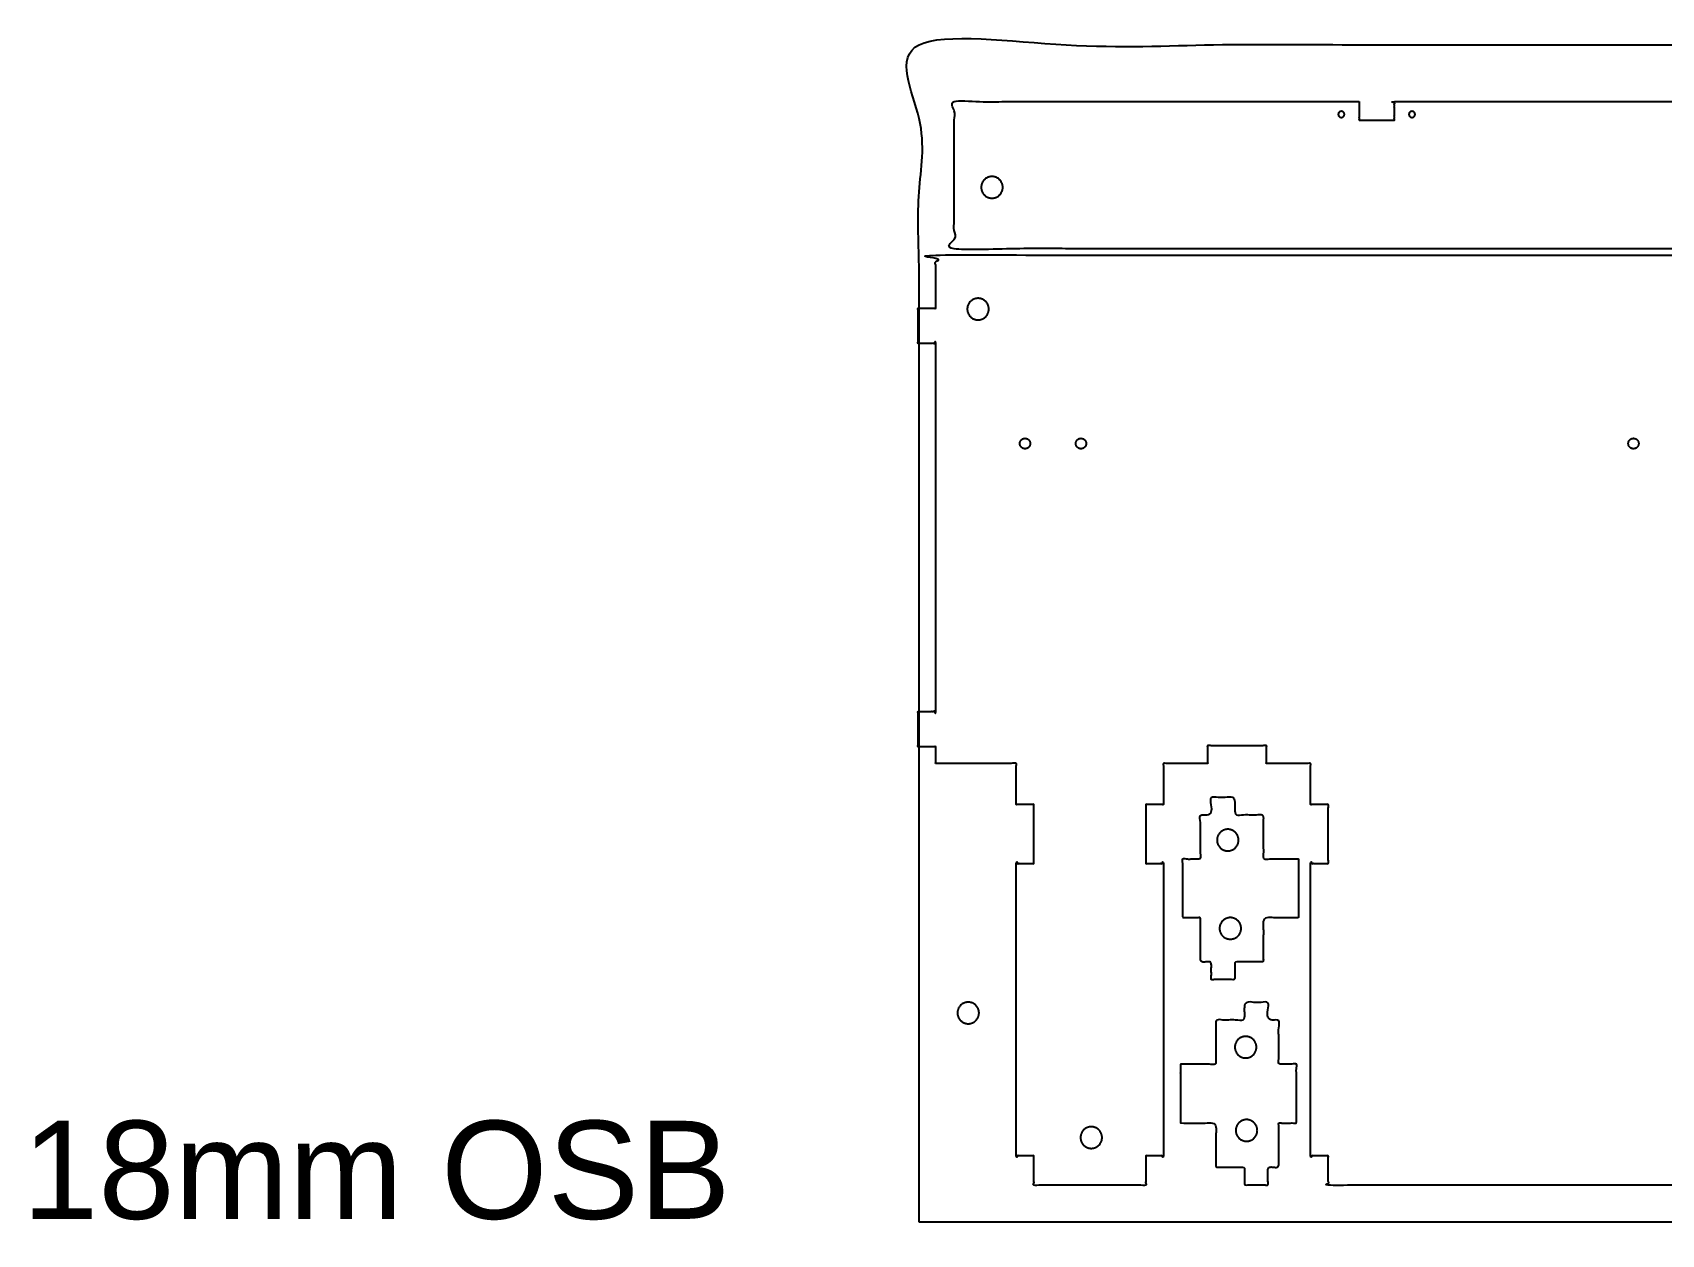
# Model space of a CAD drawing. Header units: millimetres. Extents: x 6487 to 10322, y -5927 to 6935.
# Drawn here: x 6893 to 8553, y 251 to 1476 of the extents above; entities that cross this region are included whole.
import ezdxf

# ---------------------------------------------------------------- set-up
doc = ezdxf.new("R2010")
doc.units = ezdxf.units.MM
doc.header["$MEASUREMENT"] = 0
doc.layers.add('Make2D$Annotation', color=18, linetype='Continuous', true_color=0x000000)
doc.layers.add('Make2D$visible$lines', color=18, linetype='Continuous', true_color=0x000000)

msp = doc.modelspace()

# ---------------------------------------------------------------- linework, layer by layer
at = {"layer": 'Make2D$visible$lines'}
for points, knots in [([(7796.2, 263.5), (8996.2, 263.5), (10196.2, 263.5), (10196.2, 863.5), (10196.2, 1463.5), (8996.2, 1463.5), (7796.2, 1463.5), (7796.2, 863.5), (7796.2, 263.5)], [0, 0, 0, 2400, 2400, 3600, 3600, 6000, 6000, 7200, 7200, 7200]), ([(8244.5, 1405.6), (8038.3, 1405.6), (7832, 1405.6), (7832, 1330.6), (7832, 1255.6), (8331, 1255.6), (8830, 1255.6), (8830, 1330.6), (8830, 1405.6), (8794, 1405.6), (8758, 1405.6), (8758, 1396.1), (8758, 1386.6), (8740, 1386.6), (8722, 1386.6), (8722, 1396.1), (8722, 1405.6), (8501.3, 1405.6), (8280.5, 1405.6), (8280.5, 1396.1), (8280.5, 1386.6), (8262.5, 1386.6), (8244.5, 1386.6), (8244.5, 1396.1), (8244.5, 1405.6)], [661.5, 661.5, 661.5, 1074, 1074, 1224.00005, 1224.00005, 2222.00005, 2222.00005, 2372.000099, 2372.000099, 2444.000099, 2444.000099, 2463.000099, 2463.000099, 2499.000099, 2499.000099, 2518.000099, 2518.000099, 2959.500099, 2959.500099, 2978.500099, 2978.500099, 3014.500099, 3014.500099, 3033.500099, 3033.500099, 3033.500099]), ([(8657.2, 373.1), (8666.2, 373.1), (8675.2, 373.1), (8675.2, 355.1), (8675.2, 337.1), (8666.2, 337.1), (8657.2, 337.1), (8657.2, 319.1), (8657.2, 301.1), (8435.2, 301.1), (8213.2, 301.1), (8213.2, 316.1), (8213.2, 331.1), (8204.2, 331.1), (8195.2, 331.1), (8195.2, 480.1), (8195.2, 629.1), (8204.2, 629.1), (8213.2, 629.1), (8213.2, 659.1), (8213.2, 689.1), (8204.2, 689.1), (8195.2, 689.1), (8195.2, 710.1), (8195.2, 731.1), (8172.7, 731.1), (8150.2, 731.1), (8150.2, 740.1), (8150.2, 749.1), (8120.2, 749.1), (8090.2, 749.1), (8090.2, 740.1), (8090.2, 731.1), (8067.7, 731.1), (8045.2, 731.1), (8045.2, 710.1), (8045.2, 689.1), (8036.2, 689.1), (8027.2, 689.1), (8027.2, 659.1), (8027.2, 629.1), (8036.2, 629.1), (8045.2, 629.1), (8045.2, 480.1), (8045.2, 331.1), (8036.2, 331.1), (8027.2, 331.1), (8027.2, 316.1), (8027.2, 301.1), (7970.2, 301.1), (7913.2, 301.1), (7913.2, 316.1), (7913.2, 331.1), (7904.2, 331.1), (7895.2, 331.1), (7895.2, 480.1), (7895.2, 629.1), (7904.2, 629.1), (7913.2, 629.1), (7913.2, 659.1), (7913.2, 689.1), (7904.2, 689.1), (7895.2, 689.1), (7895.2, 710.1), (7895.2, 731.1), (7854.2, 731.1), (7813.2, 731.1), (7813.2, 739.6), (7813.2, 748.1), (7804.2, 748.1), (7795.2, 748.1), (7795.2, 766.1), (7795.2, 784.1), (7804.2, 784.1), (7813.2, 784.1), (7813.2, 971.6), (7813.2, 1159.1), (7804.2, 1159.1), (7795.2, 1159.1), (7795.2, 1177.1), (7795.2, 1195.1), (7804.2, 1195.1), (7813.2, 1195.1), (7813.2, 1222.1), (7813.2, 1249.1), (8852.2, 1249.1), (9891.2, 1249.1), (9891.2, 1240.1), (9891.2, 1231.1), (10043.2, 1231.1), (10195.2, 1231.1), (10195.2, 1165.6), (10195.2, 1100.1), (9426.2, 1100.1), (8657.2, 1100.1), (8657.2, 1072.6), (8657.2, 1045.1), (8666.2, 1045.1), (8675.2, 1045.1), (8675.2, 1027.1), (8675.2, 1009.1), (8666.2, 1009.1), (8657.2, 1009.1), (8657.2, 859.1), (8657.2, 709.1), (8666.2, 709.1), (8675.2, 709.1), (8675.2, 691.1), (8675.2, 673.1), (8666.2, 673.1), (8657.2, 673.1)], [0, 0, 0, 18, 18, 54, 54, 72, 72, 108, 108, 552, 552, 581.999893, 581.999893, 599.999893, 599.999893, 898.000083, 898.000083, 916.000083, 916.000083, 975.999975, 975.999975, 993.999975, 993.999975, 1035.999975, 1035.999975, 1081.000029, 1081.000029, 1099.000029, 1099.000029, 1158.999921, 1158.999921, 1176.999921, 1176.999921, 1221.999975, 1221.999975, 1263.999975, 1263.999975, 1281.999975, 1281.999975, 1341.999867, 1341.999867, 1359.999867, 1359.999867, 1658.000057, 1658.000057, 1676.000057, 1676.000057, 1705.999951, 1705.999951, 1819.999951, 1819.999951, 1849.999851, 1849.999851, 1867.999851, 1867.999851, 2166.000042, 2166.000042, 2184.000042, 2184.000042, 2243.999934, 2243.999934, 2261.999934, 2261.999934, 2303.9999, 2303.9999, 2385.9999, 2385.9999, 2402.999965, 2402.999965, 2420.999965, 2420.999965, 2456.999965, 2456.999965, 2474.999965, 2474.999965, 2849.999996, 2849.999996, 2867.999996, 2867.999996, 2903.999996, 2903.999996, 2921.999996, 2921.999996, 2975.999983, 2975.999983, 5053.999983, 5053.999983, 5071.999983, 5071.999983, 5375.999983, 5375.999983, 5507.000033, 5507.000033, 7045.000033, 7045.000033, 7100.000033, 7100.000033, 7118.000033, 7118.000033, 7154.000033, 7154.000033, 7172.000033, 7172.000033, 7472.00002, 7472.00002, 7490.00002, 7490.00002, 7526.00002, 7526.00002, 7544.00002, 7544.00002, 7544.00002]), ([(8183, 633.7), (8165, 633.7), (8147, 633.7), (8147, 656.2), (8147, 678.7), (8132.5, 678.7), (8118, 678.7), (8118, 687.7), (8118, 696.7), (8106, 696.7), (8094, 696.7), (8094, 687.7), (8094, 678.7), (8088.5, 678.7), (8083, 678.7), (8083, 656.2), (8083, 633.7), (8074, 633.7), (8065, 633.7), (8065, 603.7), (8065, 573.7), (8074, 573.7), (8083, 573.7), (8083, 551.2), (8083, 528.7), (8088.5, 528.7), (8094, 528.7), (8094, 519.7), (8094, 510.7), (8106, 510.7), (8118, 510.7), (8118, 519.7), (8118, 528.7), (8132.5, 528.7), (8147, 528.7), (8147, 551.2), (8147, 573.7), (8165, 573.7), (8183, 573.7), (8183, 574.3), (8183, 574.9), (8183, 589.3), (8183, 603.7), (8183, 618.1), (8183, 632.5), (8183, 633.1), (8183, 633.7)], [1216.999981, 1216.999981, 1216.999981, 1252.999981, 1252.999981, 1298.000035, 1298.000035, 1327.000742, 1327.000742, 1345.00065, 1345.00065, 1368.999173, 1368.999173, 1386.999064, 1386.999064, 1397.999766, 1397.999766, 1442.999824, 1442.999824, 1460.999876, 1460.999876, 1520.999768, 1520.999768, 1538.999872, 1538.999872, 1583.999926, 1583.999926, 1595.000623, 1595.000623, 1613.000623, 1613.000623, 1636.999146, 1636.999146, 1654.999146, 1654.999146, 1683.999852, 1683.999852, 1728.999906, 1728.999906, 1764.999906, 1764.999906, 1782.999956, 1782.999956, 2282.999931, 2282.999931, 2782.999906, 2782.999906, 2800.999906, 2800.999906, 2800.999906]), ([(8062.7, 424.5), (8080.7, 424.5), (8098.7, 424.5), (8098.7, 447), (8098.7, 469.5), (8113.2, 469.5), (8127.7, 469.5), (8127.7, 478.5), (8127.7, 487.5), (8139.7, 487.5), (8151.7, 487.5), (8151.7, 478.5), (8151.7, 469.5), (8157.2, 469.5), (8162.7, 469.5), (8162.7, 447), (8162.7, 424.5), (8171.7, 424.5), (8180.7, 424.5), (8180.7, 394.5), (8180.7, 364.5), (8171.7, 364.5), (8162.7, 364.5), (8162.7, 342), (8162.7, 319.5), (8157.2, 319.5), (8151.7, 319.5), (8151.7, 310.5), (8151.7, 301.5), (8139.7, 301.5), (8127.7, 301.5), (8127.7, 310.5), (8127.7, 319.5), (8113.2, 319.5), (8098.7, 319.5), (8098.7, 342), (8098.7, 364.5), (8080.7, 364.5), (8062.7, 364.5), (8062.7, 365.1), (8062.7, 365.7), (8062.7, 380.1), (8062.7, 394.5), (8062.7, 408.9), (8062.7, 423.3), (8062.7, 423.9), (8062.7, 424.5)], [1358.000082, 1358.000082, 1358.000082, 1394.000082, 1394.000082, 1439.000136, 1439.000136, 1468.000843, 1468.000843, 1486.000752, 1486.000752, 1509.999275, 1509.999275, 1527.999167, 1527.999167, 1538.999868, 1538.999868, 1583.999926, 1583.999926, 1601.999978, 1601.999978, 1661.99987, 1661.99987, 1679.999974, 1679.999974, 1725.000028, 1725.000028, 1736.000725, 1736.000725, 1754.000725, 1754.000725, 1777.999248, 1777.999248, 1795.999248, 1795.999248, 1824.999954, 1824.999954, 1870.000008, 1870.000008, 1906.000008, 1906.000008, 1924.000058, 1924.000058, 2424.000033, 2424.000033, 2924.000008, 2924.000008, 2942.000008, 2942.000008, 2942.000008])]:
    msp.add_open_spline(points, degree=2, knots=knots, dxfattribs=at)
for points, weights, knots in [([(8226.5, 1395.7), (8229.6, 1395.7), (8229.6, 1392.6), (8229.6, 1389.5), (8226.5, 1389.5), (8223.4, 1389.5), (8223.4, 1392.6), (8223.4, 1395.7), (8226.5, 1395.7)], [1, 0.707106781186, 1, 0.707106781186, 1, 0.707106781188, 1, 0.707106781185, 1], [0, 0, 0, 4.869469, 4.869469, 9.738937, 9.738937, 14.608406, 14.608406, 19.477874, 19.477874, 19.477874]), ([(8298.5, 1395.7), (8301.6, 1395.7), (8301.6, 1392.6), (8301.6, 1389.5), (8298.5, 1389.5), (8295.4, 1389.5), (8295.4, 1392.6), (8295.4, 1395.7), (8298.5, 1395.7)], [1, 0.707106781186, 1, 0.707106781186, 1, 0.707106781186, 1, 0.707106781185, 1], [0, 0, 0, 4.869469, 4.869469, 9.738937, 9.738937, 14.608406, 14.608406, 19.477874, 19.477874, 19.477874]), ([(7881.5, 1318.2), (7881.5, 1307.2), (7870.5, 1307.2), (7859.5, 1307.2), (7859.5, 1318.2), (7859.5, 1329.2), (7870.5, 1329.2), (7881.5, 1329.2), (7881.5, 1318.2)], [1, 0.707106781187, 1, 0.707106781187, 1, 0.707106781187, 1, 0.707106781187, 1], [0, 0, 0, 17.27876, 17.27876, 34.557519, 34.557519, 51.836279, 51.836279, 69.115038, 69.115038, 69.115038]), ([(7867.3, 1194.1), (7867.3, 1183.1), (7856.3, 1183.1), (7845.3, 1183.1), (7845.3, 1194.1), (7845.3, 1205.1), (7856.3, 1205.1), (7867.3, 1205.1), (7867.3, 1194.1)], [1, 0.707106781187, 1, 0.707106781187, 1, 0.707106781187, 1, 0.707106781187, 1], [0, 0, 0, 17.27876, 17.27876, 34.557519, 34.557519, 51.836279, 51.836279, 69.115038, 69.115038, 69.115038]), ([(7904.2, 1062.4), (7898.9, 1062.4), (7898.9, 1057.1), (7898.9, 1051.8), (7904.2, 1051.8), (7909.5, 1051.8), (7909.5, 1057.1), (7909.5, 1062.4), (7904.2, 1062.4)], [1, 0.707106781187, 1, 0.707106781185, 1, 0.707106781186, 1, 0.707106781186, 1], [0, 0, 0, 8.325221, 8.325221, 16.650441, 16.650441, 24.975662, 24.975662, 33.300882, 33.300882, 33.300882]), ([(7961.2, 1062.4), (7955.9, 1062.4), (7955.9, 1057.1), (7955.9, 1051.8), (7961.2, 1051.8), (7966.5, 1051.8), (7966.5, 1057.1), (7966.5, 1062.4), (7961.2, 1062.4)], [1, 0.707106781187, 1, 0.707106781185, 1, 0.707106781186, 1, 0.707106781186, 1], [0, 0, 0, 8.325221, 8.325221, 16.650441, 16.650441, 24.975662, 24.975662, 33.300882, 33.300882, 33.300882]), ([(8524.2, 1062.4), (8518.9, 1062.4), (8518.9, 1057.1), (8518.9, 1051.8), (8524.2, 1051.8), (8529.5, 1051.8), (8529.5, 1057.1), (8529.5, 1062.4), (8524.2, 1062.4)], [1, 0.707106781186, 1, 0.707106781186, 1, 0.707106781186, 1, 0.707106781186, 1], [0, 0, 0, 8.325221, 8.325221, 16.650441, 16.650441, 24.975662, 24.975662, 33.300882, 33.300882, 33.300882]), ([(8121.8, 652.9), (8121.8, 641.9), (8110.8, 641.9), (8099.8, 641.9), (8099.8, 652.9), (8099.8, 663.9), (8110.8, 663.9), (8121.8, 663.9), (8121.8, 652.9)], [1, 0.707106781187, 1, 0.707106781187, 1, 0.707106781187, 1, 0.707106781187, 1], [0, 0, 0, 17.27876, 17.27876, 34.557519, 34.557519, 51.836279, 51.836279, 69.115038, 69.115038, 69.115038]), ([(8124.4, 562.9), (8124.4, 551.9), (8113.4, 551.9), (8102.4, 551.9), (8102.4, 562.9), (8102.4, 573.9), (8113.4, 573.9), (8124.4, 573.9), (8124.4, 562.9)], [1, 0.707106781187, 1, 0.707106781187, 1, 0.707106781187, 1, 0.707106781187, 1], [0, 0, 0, 17.27876, 17.27876, 34.557519, 34.557519, 51.836279, 51.836279, 69.115038, 69.115038, 69.115038]), ([(7857.3, 476.7), (7857.3, 465.7), (7846.3, 465.7), (7835.3, 465.7), (7835.3, 476.7), (7835.3, 487.7), (7846.3, 487.7), (7857.3, 487.7), (7857.3, 476.7)], [1, 0.707106781187, 1, 0.707106781187, 1, 0.707106781187, 1, 0.707106781187, 1], [0, 0, 0, 17.27876, 17.27876, 34.557519, 34.557519, 51.836279, 51.836279, 69.115038, 69.115038, 69.115038]), ([(8140, 441.8), (8140, 430.8), (8129, 430.8), (8118, 430.8), (8118, 441.8), (8118, 452.8), (8129, 452.8), (8140, 452.8), (8140, 441.8)], [1, 0.707106781187, 1, 0.707106781187, 1, 0.707106781187, 1, 0.707106781187, 1], [0, 0, 0, 17.27876, 17.27876, 34.557519, 34.557519, 51.836279, 51.836279, 69.115038, 69.115038, 69.115038]), ([(8140.9, 357), (8140.9, 346), (8129.9, 346), (8118.9, 346), (8118.9, 357), (8118.9, 368), (8129.9, 368), (8140.9, 368), (8140.9, 357)], [1, 0.707106781187, 1, 0.707106781187, 1, 0.707106781187, 1, 0.707106781187, 1], [0, 0, 0, 17.27876, 17.27876, 34.557519, 34.557519, 51.836279, 51.836279, 69.115038, 69.115038, 69.115038]), ([(7982.7, 349.7), (7982.7, 338.7), (7971.7, 338.7), (7960.7, 338.7), (7960.7, 349.7), (7960.7, 360.7), (7971.7, 360.7), (7982.7, 360.7), (7982.7, 349.7)], [1, 0.707106781187, 1, 0.707106781187, 1, 0.707106781187, 1, 0.707106781187, 1], [0, 0, 0, 17.27876, 17.27876, 34.557519, 34.557519, 51.836279, 51.836279, 69.115038, 69.115038, 69.115038])]:
    msp.add_rational_spline(points, weights, degree=2, knots=knots, dxfattribs=at)

# ---------------------------------------------------------------- texts
at = {"layer": 'Make2D$Annotation', "insert": (6882.2, 265.4), "char_height": 100, "width": 795.181, "attachment_point": 7, "line_spacing_factor": 0.963855}
msp.add_mtext('\\fArial;18mm OSB', dxfattribs=at)

doc.saveas('drawing.dxf')
